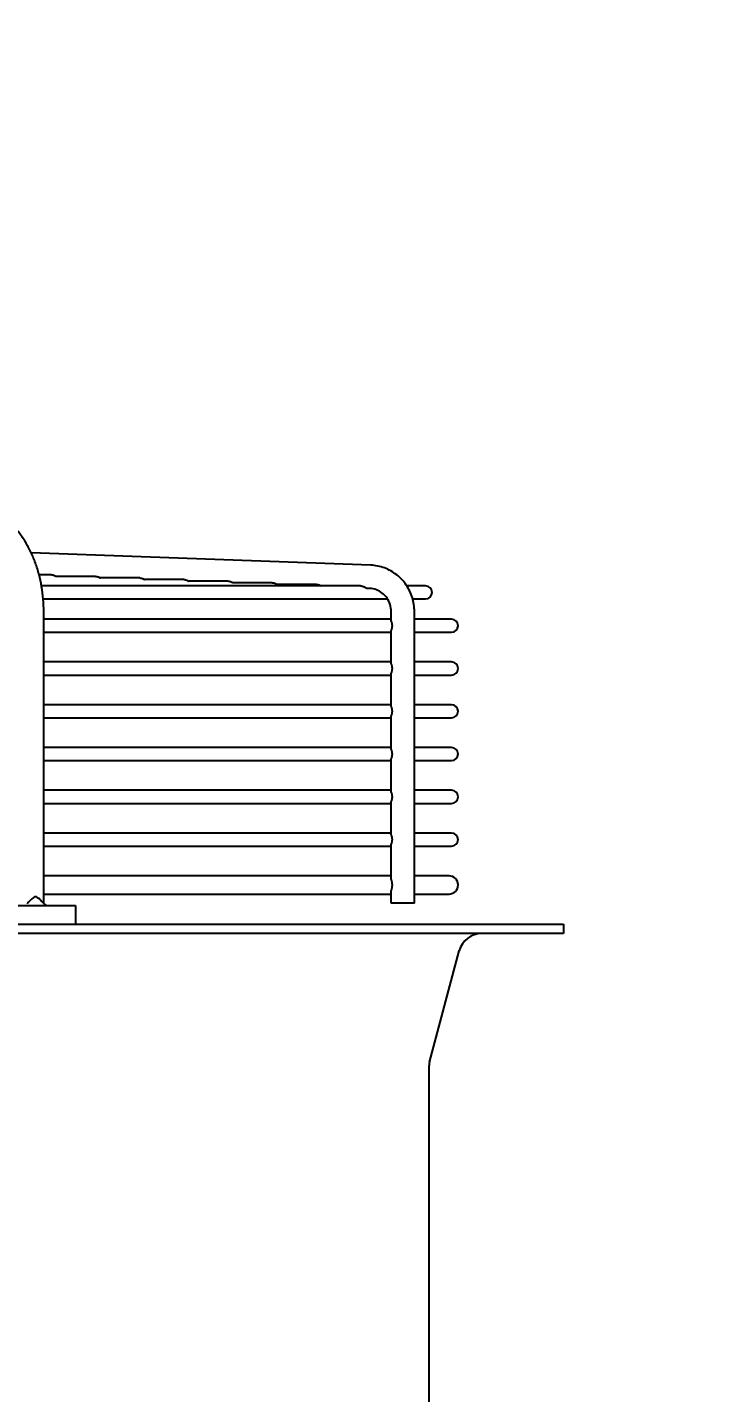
# Model space of a CAD drawing. Header units: millimetres. Extents: x 16950 to 32328, y 19251 to 29476.
# Drawn here: x 17039.46 to 17045.33, y 19600.06 to 19611.62 of the extents above; entities that cross this region are included whole.
import ezdxf

# ---------------------------------------------------------------- set-up
doc = ezdxf.new("R2010")
doc.units = ezdxf.units.MM
doc.header["$LTSCALE"] = 5
doc.layers.add('UNIT', color=6, linetype='Continuous')
doc.layers.add('WS-NO-CONTROL', color=3, linetype='Continuous')
doc.styles.add('SUBMITTAL', font='romans.shx', dxfattribs={"width": 0.75})
doc.dimstyles.new('SUBMITTAL', dxfattribs={"dimtxt": 0.09375, "dimasz": 0.09375, "dimexe": 0.03125, "dimexo": 0.0625, "dimgap": 0.0625, "dimtad": 0, "dimdec": 4, "dimzin": 4, "dimdsep": 46, "dimlunit": 4, "dimtxsty": 'SUBMITTAL', "dimcen": 0.09375, "dimclre": 6, "dimadec": 0, "dimazin": 0, "dimtfac": 1, "dimtdec": 0, "dimtofl": 0, "dimtmove": 0, "dimatfit": 3, "dimfxl": 0, "dimfrac": 2, "dimtolj": 1, "dimtzin": 4, "dimarcsym": 0})

# ---------------------------------------------------------------- blocks, each defined once
blk = doc.blocks.new('*D54')
at = {"layer": 'WS-NO-CONTROL', "color": 6, "lineweight": -2}
for p, q in [((16999.536, 19595.795), (16999.536, 19636.925)), ((17057.686, 19595.527), (17057.686, 19636.925))]:
    blk.add_line(p, q, dxfattribs=at)
at = {"layer": 'WS-NO-CONTROL', "color": 3, "lineweight": -2}
for p, q in [((16999.536, 19634.325), (16994.986, 19634.325)), ((17053.136, 19634.325), (17004.086, 19634.325))]:
    blk.add_line(p, q, dxfattribs=at)
at = {"layer": 'WS-NO-CONTROL', "color": 3}
for points in [[(17004.086, 19635.083), (17004.086, 19633.567), (16999.536, 19634.325)], [(17053.136, 19635.083), (17053.136, 19633.567), (17057.686, 19634.325)]]:
    blk.add_solid(points, dxfattribs=at)
at = {"layer": 'WS-NO-CONTROL', "color": 3, "insert": (16977.679, 19634.325), "char_height": 4.55, "attachment_point": 5, "style": 'SUBMITTAL'}
blk.add_mtext('\\A1;4\'-10 1/8"', dxfattribs=at)

msp = doc.modelspace()

# ---------------------------------------------------------------- linework, layer by layer
at = {"layer": 'UNIT'}
for p, q in [((17042.3741, 19607.0623), (17039.4989, 19607.1663)), ((17039.669, 19606.9814), (17039.5648, 19606.9814)), ((17040.0432, 19606.9679), (17039.7098, 19606.9679)), ((17042.2884, 19606.8869), (17039.5853, 19606.8869)), ((17040.4174, 19606.9544), (17040.084, 19606.9544)), ((17040.7916, 19606.9409), (17040.4582, 19606.9409)), ((17041.1658, 19606.9274), (17040.8324, 19606.9274)), ((17041.54, 19606.9139), (17041.2066, 19606.9139)), ((17041.9142, 19606.9004), (17041.5807, 19606.9004)), ((17042.367, 19606.8656), (17042.3448, 19606.8664)), ((17042.8385, 19606.8869), (17042.68, 19606.8869)), ((17039.5996, 19606.7767), (17042.5168, 19606.7767)), ((17042.7296, 19606.7767), (17042.8385, 19606.7767)), ((17039.6042, 19604.1995), (17039.6042, 19606.6689)), ((17042.5474, 19606.589), (17042.5474, 19606.6689)), ((17042.7442, 19604.1995), (17042.7442, 19606.6689)), ((17042.5474, 19606.605), (17039.6042, 19606.605)), ((17042.5474, 19606.2268), (17042.5474, 19606.5107)), ((17043.059, 19606.605), (17042.7442, 19606.605)), ((17039.6042, 19606.4948), (17042.5474, 19606.4948)), ((17042.7442, 19606.4948), (17043.059, 19606.4948)), ((17042.5474, 19606.2428), (17039.6042, 19606.2428)), ((17043.059, 19606.2428), (17042.7442, 19606.2428)), ((17039.6042, 19606.1326), (17042.5474, 19606.1326)), ((17042.5474, 19605.8646), (17042.5474, 19606.1485)), ((17042.7442, 19606.1326), (17043.059, 19606.1326)), ((17042.5474, 19605.8806), (17039.6042, 19605.8806)), ((17043.059, 19605.8806), (17042.7442, 19605.8806)), ((17039.6042, 19605.7704), (17042.5474, 19605.7704)), ((17042.5474, 19605.5024), (17042.5474, 19605.7863)), ((17042.7442, 19605.7704), (17043.059, 19605.7704)), ((17042.5474, 19605.5184), (17039.6042, 19605.5184)), ((17043.059, 19605.5184), (17042.7442, 19605.5184)), ((17039.6042, 19605.4081), (17042.5474, 19605.4081)), ((17042.5474, 19605.1402), (17042.5474, 19605.4241)), ((17042.7442, 19605.4081), (17043.059, 19605.4081)), ((17042.5474, 19605.1562), (17039.6042, 19605.1562)), ((17043.059, 19605.1562), (17042.7442, 19605.1562)), ((17039.6042, 19605.0459), (17042.5474, 19605.0459)), ((17042.5474, 19604.778), (17042.5474, 19605.0619)), ((17042.7442, 19605.0459), (17043.059, 19605.0459)), ((17042.5474, 19604.794), (17039.6042, 19604.794)), ((17043.059, 19604.794), (17042.7442, 19604.794)), ((17039.6042, 19604.6837), (17042.5474, 19604.6837)), ((17042.5474, 19604.4023), (17042.5474, 19604.6997)), ((17042.7442, 19604.6837), (17043.059, 19604.6837)), ((17042.5474, 19604.4318), (17039.6042, 19604.4318)), ((17043.0374, 19604.4318), (17042.7442, 19604.4318)), ((17042.5474, 19604.1995), (17042.5474, 19604.3077)), ((17039.6042, 19604.2782), (17042.5474, 19604.2782)), ((17042.7442, 19604.1995), (17042.5474, 19604.1995)), ((17042.7442, 19604.2782), (17043.0374, 19604.2782)), ((17037.6469, 19604.1798), (17039.874, 19604.1798)), ((17039.874, 19604.1798), (17039.874, 19604.0223)), ((17010.2677, 19604.0223), (17044.0078, 19604.0223)), ((17044.0078, 19604.0223), (17044.0078, 19603.9436)), ((17044.0078, 19603.9436), (17010.2677, 19603.9436)), ((17042.8727, 19602.8558), (17043.1238, 19603.7974)), ((17042.8661, 19602.8051), (17042.8661, 19600.0641))]:
    msp.add_line(p, q, dxfattribs=at)
for centre, radius, start, end in [((17042.8385, 19606.8318), 0.0551, 270, 90), ((17043.059, 19606.5499), 0.0551, 270, 90), ((17043.059, 19606.1877), 0.0551, 270, 90), ((17043.059, 19605.8255), 0.0551, 270, 90), ((17043.059, 19605.4633), 0.0551, 270, 90), ((17043.059, 19605.1011), 0.0551, 270, 90), ((17043.059, 19604.7389), 0.0551, 270, 90), ((17043.0374, 19604.355), 0.0768, 270, 90), ((17043.3141, 19603.7467), 0.1969, 90, 165.06858), ((17043.063, 19602.8051), 0.1969, 165.06858, 180), ((17046.8031, 19600.0641), 3.937, 180, 207.50184)]:
    msp.add_arc(centre, radius, start, end, dxfattribs=at)
for points, knots in [([(17039.6042, 19606.6689), (17039.6042, 19606.7044), (17039.6027, 19606.7403), (17039.5997, 19606.7757), (17039.5967, 19606.8112), (17039.5923, 19606.8461), (17039.5864, 19606.8808), (17039.5805, 19606.9154), (17039.5731, 19606.9498), (17039.5643, 19606.9833), (17039.5556, 19607.0167), (17039.5455, 19607.0493), (17039.534, 19607.081), (17039.5225, 19607.1128), (17039.5096, 19607.1438), (17039.4955, 19607.1734), (17039.4815, 19607.203), (17039.4663, 19607.2313), (17039.4499, 19607.2583), (17039.4334, 19607.2854), (17039.4158, 19607.3112), (17039.3972, 19607.3354), (17039.3787, 19607.3595), (17039.3592, 19607.382), (17039.3388, 19607.4029), (17039.3183, 19607.4237), (17039.2969, 19607.443), (17039.2748, 19607.4603), (17039.2528, 19607.4777), (17039.2302, 19607.4931), (17039.2068, 19607.5066), (17039.1835, 19607.5201), (17039.1594, 19607.5318), (17039.1352, 19607.5413), (17039.1109, 19607.5509), (17039.0863, 19607.5583), (17039.0614, 19607.5638), (17039.0365, 19607.5692), (17039.0111, 19607.5726), (17038.986, 19607.5738)], [0, 0, 0, 0, 0.076921, 0.076921, 0.076921, 0.1538421, 0.1538421, 0.1538421, 0.2307631, 0.2307631, 0.2307631, 0.3076842, 0.3076842, 0.3076842, 0.3846052, 0.3846052, 0.3846052, 0.4615263, 0.4615263, 0.4615263, 0.5384473, 0.5384473, 0.5384473, 0.6153684, 0.6153684, 0.6153684, 0.6922894, 0.6922894, 0.6922894, 0.7692105, 0.7692105, 0.7692105, 0.8461315, 0.8461315, 0.8461315, 0.9230526, 0.9230526, 0.9230526, 1, 1, 1, 1]), ([(17039.669, 19606.9814), (17039.6692, 19606.9814), (17039.6693, 19606.9814), (17039.6694, 19606.9814), (17039.6704, 19606.9814), (17039.6714, 19606.9814), (17039.6723, 19606.9813), (17039.6733, 19606.9812), (17039.6743, 19606.9811), (17039.6753, 19606.981), (17039.6763, 19606.9809), (17039.6773, 19606.9808), (17039.6783, 19606.9806), (17039.6793, 19606.9804), (17039.6803, 19606.9802), (17039.6813, 19606.98), (17039.6823, 19606.9798), (17039.6833, 19606.9795), (17039.6843, 19606.9793), (17039.6853, 19606.979), (17039.6863, 19606.9787), (17039.6873, 19606.9784), (17039.6883, 19606.9781), (17039.6893, 19606.9777), (17039.6903, 19606.9774), (17039.6913, 19606.977), (17039.6923, 19606.9766), (17039.6933, 19606.9762), (17039.6943, 19606.9758), (17039.6953, 19606.9754), (17039.6963, 19606.975), (17039.6973, 19606.9745), (17039.6982, 19606.9741), (17039.6992, 19606.9736), (17039.7002, 19606.9731), (17039.7012, 19606.9726), (17039.7021, 19606.9721), (17039.7031, 19606.9716), (17039.704, 19606.9711), (17039.705, 19606.9706), (17039.7059, 19606.9701), (17039.7068, 19606.9696), (17039.7077, 19606.9691), (17039.7084, 19606.9687), (17039.7091, 19606.9683), (17039.7098, 19606.9679)], [0.48439597, 0.48439597, 0.48439597, 0.48439597, 0.48780488, 0.48780488, 0.48780488, 0.51219512, 0.51219512, 0.51219512, 0.53658537, 0.53658537, 0.53658537, 0.56097561, 0.56097561, 0.56097561, 0.58536585, 0.58536585, 0.58536585, 0.6097561, 0.6097561, 0.6097561, 0.63414634, 0.63414634, 0.63414634, 0.65853659, 0.65853659, 0.65853659, 0.68292683, 0.68292683, 0.68292683, 0.70731707, 0.70731707, 0.70731707, 0.73170732, 0.73170732, 0.73170732, 0.75609756, 0.75609756, 0.75609756, 0.7804878, 0.7804878, 0.7804878, 0.80487805, 0.80487805, 0.80487805, 0.82380204, 0.82380204, 0.82380204, 0.82380204]), ([(17040.0432, 19606.9679), (17040.0434, 19606.9679), (17040.0435, 19606.9679), (17040.0436, 19606.9679), (17040.0446, 19606.9679), (17040.0456, 19606.9679), (17040.0465, 19606.9678), (17040.0475, 19606.9677), (17040.0485, 19606.9677), (17040.0495, 19606.9675), (17040.0505, 19606.9674), (17040.0515, 19606.9673), (17040.0525, 19606.9671), (17040.0535, 19606.9669), (17040.0545, 19606.9667), (17040.0555, 19606.9665), (17040.0565, 19606.9663), (17040.0575, 19606.966), (17040.0585, 19606.9658), (17040.0595, 19606.9655), (17040.0605, 19606.9652), (17040.0615, 19606.9649), (17040.0625, 19606.9646), (17040.0635, 19606.9642), (17040.0645, 19606.9639), (17040.0655, 19606.9635), (17040.0665, 19606.9631), (17040.0675, 19606.9627), (17040.0685, 19606.9623), (17040.0695, 19606.9619), (17040.0705, 19606.9614), (17040.0715, 19606.961), (17040.0725, 19606.9605), (17040.0734, 19606.9601), (17040.0744, 19606.9596), (17040.0754, 19606.9591), (17040.0763, 19606.9586), (17040.0773, 19606.9581), (17040.0782, 19606.9576), (17040.0792, 19606.9571), (17040.0801, 19606.9566), (17040.081, 19606.9561), (17040.082, 19606.9556), (17040.0827, 19606.9552), (17040.0833, 19606.9548), (17040.084, 19606.9544)], [0.48440995, 0.48440995, 0.48440995, 0.48440995, 0.48780488, 0.48780488, 0.48780488, 0.51219512, 0.51219512, 0.51219512, 0.53658537, 0.53658537, 0.53658537, 0.56097561, 0.56097561, 0.56097561, 0.58536585, 0.58536585, 0.58536585, 0.6097561, 0.6097561, 0.6097561, 0.63414634, 0.63414634, 0.63414634, 0.65853659, 0.65853659, 0.65853659, 0.68292683, 0.68292683, 0.68292683, 0.70731707, 0.70731707, 0.70731707, 0.73170732, 0.73170732, 0.73170732, 0.75609756, 0.75609756, 0.75609756, 0.7804878, 0.7804878, 0.7804878, 0.80487805, 0.80487805, 0.80487805, 0.82345363, 0.82345363, 0.82345363, 0.82345363]), ([(17042.7442, 19606.6689), (17042.7442, 19606.7088), (17042.7383, 19606.7488), (17042.7149, 19606.8252), (17042.6974, 19606.8616), (17042.6526, 19606.9274), (17042.6251, 19606.9569), (17042.5626, 19607.006), (17042.5275, 19607.0256), (17042.4531, 19607.0531), (17042.4137, 19607.0609), (17042.3741, 19607.0623)], [1.5707963, 1.5707963, 1.5707963, 1.5707963, 1.8779743, 1.8779743, 2.1851522, 2.1851522, 2.4923302, 2.4923302, 2.7995081, 2.7995081, 3.1066861, 3.1066861, 3.1066861, 3.1066861]), ([(17040.4174, 19606.9544), (17040.4176, 19606.9544), (17040.4177, 19606.9544), (17040.4178, 19606.9544), (17040.4188, 19606.9544), (17040.4198, 19606.9544), (17040.4207, 19606.9543), (17040.4217, 19606.9542), (17040.4227, 19606.9542), (17040.4237, 19606.954), (17040.4247, 19606.9539), (17040.4257, 19606.9538), (17040.4267, 19606.9536), (17040.4277, 19606.9534), (17040.4287, 19606.9532), (17040.4297, 19606.953), (17040.4307, 19606.9528), (17040.4317, 19606.9526), (17040.4327, 19606.9523), (17040.4337, 19606.952), (17040.4347, 19606.9517), (17040.4357, 19606.9514), (17040.4367, 19606.9511), (17040.4377, 19606.9507), (17040.4387, 19606.9504), (17040.4397, 19606.95), (17040.4407, 19606.9496), (17040.4417, 19606.9492), (17040.4427, 19606.9488), (17040.4437, 19606.9484), (17040.4447, 19606.9479), (17040.4457, 19606.9475), (17040.4467, 19606.947), (17040.4476, 19606.9466), (17040.4486, 19606.9461), (17040.4496, 19606.9456), (17040.4505, 19606.9451), (17040.4515, 19606.9446), (17040.4524, 19606.9441), (17040.4534, 19606.9436), (17040.4543, 19606.9431), (17040.4553, 19606.9426), (17040.4562, 19606.9421), (17040.4569, 19606.9417), (17040.4575, 19606.9413), (17040.4582, 19606.9409)], [0.48442393, 0.48442393, 0.48442393, 0.48442393, 0.48780488, 0.48780488, 0.48780488, 0.51219512, 0.51219512, 0.51219512, 0.53658537, 0.53658537, 0.53658537, 0.56097561, 0.56097561, 0.56097561, 0.58536585, 0.58536585, 0.58536585, 0.6097561, 0.6097561, 0.6097561, 0.63414634, 0.63414634, 0.63414634, 0.65853659, 0.65853659, 0.65853659, 0.68292683, 0.68292683, 0.68292683, 0.70731707, 0.70731707, 0.70731707, 0.73170732, 0.73170732, 0.73170732, 0.75609756, 0.75609756, 0.75609756, 0.7804878, 0.7804878, 0.7804878, 0.80487805, 0.80487805, 0.80487805, 0.82310602, 0.82310602, 0.82310602, 0.82310602]), ([(17040.7916, 19606.9409), (17040.7918, 19606.9409), (17040.7919, 19606.9409), (17040.792, 19606.9409), (17040.793, 19606.9409), (17040.7939, 19606.9409), (17040.7949, 19606.9408), (17040.7959, 19606.9407), (17040.7969, 19606.9407), (17040.7979, 19606.9405), (17040.7989, 19606.9404), (17040.7999, 19606.9403), (17040.8009, 19606.9401), (17040.8019, 19606.9399), (17040.8029, 19606.9397), (17040.8039, 19606.9395), (17040.8049, 19606.9393), (17040.8059, 19606.9391), (17040.8069, 19606.9388), (17040.8079, 19606.9385), (17040.8089, 19606.9382), (17040.8099, 19606.9379), (17040.8109, 19606.9376), (17040.8119, 19606.9372), (17040.8129, 19606.9369), (17040.814, 19606.9365), (17040.8149, 19606.9361), (17040.8159, 19606.9357), (17040.8169, 19606.9353), (17040.8179, 19606.9349), (17040.8189, 19606.9344), (17040.8199, 19606.934), (17040.8209, 19606.9335), (17040.8219, 19606.9331), (17040.8228, 19606.9326), (17040.8238, 19606.9321), (17040.8248, 19606.9316), (17040.8257, 19606.9311), (17040.8267, 19606.9306), (17040.8276, 19606.9301), (17040.8285, 19606.9296), (17040.8295, 19606.9291), (17040.8304, 19606.9286), (17040.8311, 19606.9282), (17040.8317, 19606.9278), (17040.8324, 19606.9274)], [0.48443789, 0.48443789, 0.48443789, 0.48443789, 0.48780488, 0.48780488, 0.48780488, 0.51219512, 0.51219512, 0.51219512, 0.53658537, 0.53658537, 0.53658537, 0.56097561, 0.56097561, 0.56097561, 0.58536585, 0.58536585, 0.58536585, 0.6097561, 0.6097561, 0.6097561, 0.63414634, 0.63414634, 0.63414634, 0.65853659, 0.65853659, 0.65853659, 0.68292683, 0.68292683, 0.68292683, 0.70731707, 0.70731707, 0.70731707, 0.73170732, 0.73170732, 0.73170732, 0.75609756, 0.75609756, 0.75609756, 0.7804878, 0.7804878, 0.7804878, 0.80487805, 0.80487805, 0.80487805, 0.82275922, 0.82275922, 0.82275922, 0.82275922]), ([(17041.1658, 19606.9274), (17041.1659, 19606.9274), (17041.1661, 19606.9274), (17041.1662, 19606.9274), (17041.1672, 19606.9274), (17041.1681, 19606.9274), (17041.1691, 19606.9273), (17041.1701, 19606.9273), (17041.1711, 19606.9272), (17041.1721, 19606.927), (17041.1731, 19606.9269), (17041.1741, 19606.9268), (17041.1751, 19606.9266), (17041.1761, 19606.9264), (17041.1771, 19606.9262), (17041.1781, 19606.926), (17041.1791, 19606.9258), (17041.1801, 19606.9256), (17041.1811, 19606.9253), (17041.1821, 19606.925), (17041.1831, 19606.9247), (17041.1841, 19606.9244), (17041.1851, 19606.9241), (17041.1862, 19606.9237), (17041.1872, 19606.9234), (17041.1882, 19606.923), (17041.1892, 19606.9226), (17041.1902, 19606.9222), (17041.1912, 19606.9218), (17041.1921, 19606.9214), (17041.1931, 19606.9209), (17041.1941, 19606.9205), (17041.1951, 19606.92), (17041.1961, 19606.9196), (17041.197, 19606.9191), (17041.198, 19606.9186), (17041.199, 19606.9181), (17041.1999, 19606.9176), (17041.2009, 19606.9171), (17041.2018, 19606.9166), (17041.2028, 19606.9161), (17041.2037, 19606.9156), (17041.2046, 19606.915), (17041.2053, 19606.9147), (17041.2059, 19606.9143), (17041.2066, 19606.9139)], [0.48445184, 0.48445184, 0.48445184, 0.48445184, 0.48780488, 0.48780488, 0.48780488, 0.51219512, 0.51219512, 0.51219512, 0.53658537, 0.53658537, 0.53658537, 0.56097561, 0.56097561, 0.56097561, 0.58536585, 0.58536585, 0.58536585, 0.6097561, 0.6097561, 0.6097561, 0.63414634, 0.63414634, 0.63414634, 0.65853659, 0.65853659, 0.65853659, 0.68292683, 0.68292683, 0.68292683, 0.70731707, 0.70731707, 0.70731707, 0.73170732, 0.73170732, 0.73170732, 0.75609756, 0.75609756, 0.75609756, 0.7804878, 0.7804878, 0.7804878, 0.80487805, 0.80487805, 0.80487805, 0.82241329, 0.82241329, 0.82241329, 0.82241329]), ([(17041.54, 19606.9139), (17041.5401, 19606.9139), (17041.5403, 19606.9139), (17041.5404, 19606.9139), (17041.5414, 19606.9139), (17041.5423, 19606.9139), (17041.5433, 19606.9138), (17041.5443, 19606.9138), (17041.5453, 19606.9137), (17041.5463, 19606.9136), (17041.5473, 19606.9134), (17041.5483, 19606.9133), (17041.5493, 19606.9131), (17041.5503, 19606.9129), (17041.5513, 19606.9128), (17041.5523, 19606.9125), (17041.5533, 19606.9123), (17041.5543, 19606.9121), (17041.5553, 19606.9118), (17041.5563, 19606.9115), (17041.5573, 19606.9112), (17041.5583, 19606.9109), (17041.5594, 19606.9106), (17041.5604, 19606.9102), (17041.5614, 19606.9099), (17041.5624, 19606.9095), (17041.5634, 19606.9091), (17041.5644, 19606.9087), (17041.5654, 19606.9083), (17041.5664, 19606.9079), (17041.5673, 19606.9074), (17041.5683, 19606.907), (17041.5693, 19606.9065), (17041.5703, 19606.906), (17041.5713, 19606.9056), (17041.5722, 19606.9051), (17041.5732, 19606.9046), (17041.5741, 19606.9041), (17041.5751, 19606.9036), (17041.576, 19606.9031), (17041.577, 19606.9026), (17041.5779, 19606.902), (17041.5788, 19606.9015), (17041.5795, 19606.9012), (17041.5801, 19606.9008), (17041.5807, 19606.9004)], [0.48446578, 0.48446578, 0.48446578, 0.48446578, 0.48780488, 0.48780488, 0.48780488, 0.51219512, 0.51219512, 0.51219512, 0.53658537, 0.53658537, 0.53658537, 0.56097561, 0.56097561, 0.56097561, 0.58536585, 0.58536585, 0.58536585, 0.6097561, 0.6097561, 0.6097561, 0.63414634, 0.63414634, 0.63414634, 0.65853659, 0.65853659, 0.65853659, 0.68292683, 0.68292683, 0.68292683, 0.70731707, 0.70731707, 0.70731707, 0.73170732, 0.73170732, 0.73170732, 0.75609756, 0.75609756, 0.75609756, 0.7804878, 0.7804878, 0.7804878, 0.80487805, 0.80487805, 0.80487805, 0.82206823, 0.82206823, 0.82206823, 0.82206823]), ([(17041.9142, 19606.9004), (17041.9143, 19606.9004), (17041.9145, 19606.9004), (17041.9146, 19606.9004), (17041.9156, 19606.9004), (17041.9165, 19606.9004), (17041.9175, 19606.9003), (17041.9185, 19606.9003), (17041.9195, 19606.9002), (17041.9205, 19606.9001), (17041.9215, 19606.8999), (17041.9225, 19606.8998), (17041.9235, 19606.8996), (17041.9245, 19606.8995), (17041.9255, 19606.8993), (17041.9265, 19606.899), (17041.9275, 19606.8988), (17041.9285, 19606.8986), (17041.9295, 19606.8983), (17041.9305, 19606.898), (17041.9315, 19606.8977), (17041.9325, 19606.8974), (17041.9336, 19606.8971), (17041.9346, 19606.8967), (17041.9356, 19606.8964), (17041.9366, 19606.896), (17041.9376, 19606.8956), (17041.9386, 19606.8952), (17041.9396, 19606.8948), (17041.9406, 19606.8944), (17041.9416, 19606.8939), (17041.9425, 19606.8935), (17041.9435, 19606.893), (17041.9445, 19606.8925), (17041.9455, 19606.8921), (17041.9464, 19606.8916), (17041.9474, 19606.8911), (17041.9484, 19606.8906), (17041.9493, 19606.8901), (17041.9503, 19606.8896), (17041.9512, 19606.889), (17041.9521, 19606.8885), (17041.953, 19606.888), (17041.9537, 19606.8876), (17041.9543, 19606.8873), (17041.9549, 19606.8869)], [0.48447969, 0.48447969, 0.48447969, 0.48447969, 0.48780488, 0.48780488, 0.48780488, 0.51219512, 0.51219512, 0.51219512, 0.53658537, 0.53658537, 0.53658537, 0.56097561, 0.56097561, 0.56097561, 0.58536585, 0.58536585, 0.58536585, 0.6097561, 0.6097561, 0.6097561, 0.63414634, 0.63414634, 0.63414634, 0.65853659, 0.65853659, 0.65853659, 0.68292683, 0.68292683, 0.68292683, 0.70731707, 0.70731707, 0.70731707, 0.73170732, 0.73170732, 0.73170732, 0.75609756, 0.75609756, 0.75609756, 0.7804878, 0.7804878, 0.7804878, 0.80487805, 0.80487805, 0.80487805, 0.82172407, 0.82172407, 0.82172407, 0.82172407]), ([(17042.2884, 19606.8869), (17042.2885, 19606.8869), (17042.2886, 19606.8869), (17042.2888, 19606.8869), (17042.2897, 19606.8869), (17042.2907, 19606.8869), (17042.2917, 19606.8868), (17042.2927, 19606.8868), (17042.2937, 19606.8867), (17042.2947, 19606.8866), (17042.2957, 19606.8864), (17042.2967, 19606.8863), (17042.2977, 19606.8861), (17042.2987, 19606.886), (17042.2997, 19606.8858), (17042.3007, 19606.8855), (17042.3017, 19606.8853), (17042.3027, 19606.8851), (17042.3037, 19606.8848), (17042.3047, 19606.8845), (17042.3057, 19606.8842), (17042.3068, 19606.8839), (17042.3078, 19606.8836), (17042.3088, 19606.8832), (17042.3098, 19606.8829), (17042.3108, 19606.8825), (17042.3118, 19606.8821), (17042.3128, 19606.8817), (17042.3138, 19606.8813), (17042.3148, 19606.8809), (17042.3158, 19606.8804), (17042.3168, 19606.88), (17042.3177, 19606.8795), (17042.3187, 19606.879), (17042.3197, 19606.8786), (17042.3207, 19606.8781), (17042.3216, 19606.8776), (17042.3226, 19606.8771), (17042.3235, 19606.8766), (17042.3245, 19606.876), (17042.3254, 19606.8755), (17042.3263, 19606.875), (17042.3273, 19606.8745), (17042.3282, 19606.874), (17042.3291, 19606.8735), (17042.33, 19606.8729), (17042.3309, 19606.8724), (17042.3317, 19606.8719), (17042.3326, 19606.8715), (17042.3334, 19606.871), (17042.3343, 19606.8705), (17042.3351, 19606.8701), (17042.3359, 19606.8696), (17042.3367, 19606.8692), (17042.3374, 19606.8688), (17042.3382, 19606.8684), (17042.3389, 19606.8681), (17042.3396, 19606.8678), (17042.3403, 19606.8675), (17042.341, 19606.8672), (17042.3417, 19606.867), (17042.3423, 19606.8668), (17042.3429, 19606.8667), (17042.3434, 19606.8666), (17042.3437, 19606.8665), (17042.344, 19606.8665), (17042.3443, 19606.8664), (17042.3444, 19606.8664), (17042.3446, 19606.8664), (17042.3448, 19606.8664)], [0.48449418, 0.48449418, 0.48449418, 0.48449418, 0.48780488, 0.48780488, 0.48780488, 0.51219512, 0.51219512, 0.51219512, 0.53658537, 0.53658537, 0.53658537, 0.56097561, 0.56097561, 0.56097561, 0.58536585, 0.58536585, 0.58536585, 0.6097561, 0.6097561, 0.6097561, 0.63414634, 0.63414634, 0.63414634, 0.65853659, 0.65853659, 0.65853659, 0.68292683, 0.68292683, 0.68292683, 0.70731707, 0.70731707, 0.70731707, 0.73170732, 0.73170732, 0.73170732, 0.75609756, 0.75609756, 0.75609756, 0.7804878, 0.7804878, 0.7804878, 0.80487805, 0.80487805, 0.80487805, 0.82926829, 0.82926829, 0.82926829, 0.85365854, 0.85365854, 0.85365854, 0.87804878, 0.87804878, 0.87804878, 0.90243902, 0.90243902, 0.90243902, 0.92682927, 0.92682927, 0.92682927, 0.95121951, 0.95121951, 0.95121951, 0.97560976, 0.97560976, 0.97560976, 0.98780488, 0.98780488, 0.98780488, 0.99598671, 0.99598671, 0.99598671, 0.99598671]), ([(17042.5474, 19606.6689), (17042.5474, 19606.6894), (17042.5443, 19606.7098), (17042.5324, 19606.7488), (17042.5235, 19606.7672), (17042.5011, 19606.8001), (17042.4875, 19606.8147), (17042.457, 19606.8387), (17042.44, 19606.8481), (17042.4044, 19606.8612), (17042.3858, 19606.8649), (17042.367, 19606.8656)], [1.5707963, 1.5707963, 1.5707963, 1.5707963, 1.8779743, 1.8779743, 2.1851522, 2.1851522, 2.4923302, 2.4923302, 2.7995081, 2.7995081, 3.1066861, 3.1066861, 3.1066861, 3.1066861]), ([(17042.5474, 19606.589), (17042.5474, 19606.589), (17042.5474, 19606.5885), (17042.5475, 19606.5875), (17042.5478, 19606.5859), (17042.5483, 19606.5841), (17042.5489, 19606.5821), (17042.5495, 19606.58), (17042.5502, 19606.5777), (17042.5509, 19606.5753), (17042.5515, 19606.5728), (17042.5521, 19606.5701), (17042.5527, 19606.5674), (17042.5532, 19606.5646), (17042.5536, 19606.5618), (17042.554, 19606.5588), (17042.5542, 19606.5559), (17042.5544, 19606.5529), (17042.5544, 19606.5509), (17042.5544, 19606.5499)], [0.23243635, 0.23243635, 0.23243635, 0.23243635, 0.23809524, 0.28571429, 0.33333333, 0.38095238, 0.42857143, 0.47619048, 0.52380952, 0.57142857, 0.61904762, 0.66666667, 0.71428571, 0.76190476, 0.80952381, 0.85714286, 0.9047619, 0.95238095, 1, 1, 1, 1]), ([(17042.5544, 19606.5499), (17042.5544, 19606.5489), (17042.5544, 19606.5469), (17042.5542, 19606.5439), (17042.554, 19606.5409), (17042.5536, 19606.538), (17042.5532, 19606.5351), (17042.5527, 19606.5323), (17042.5521, 19606.5296), (17042.5515, 19606.527), (17042.5509, 19606.5245), (17042.5502, 19606.522), (17042.5495, 19606.5198), (17042.5489, 19606.5176), (17042.5483, 19606.5156), (17042.5478, 19606.5138), (17042.5475, 19606.5122), (17042.5474, 19606.5113), (17042.5474, 19606.5108), (17042.5474, 19606.5107)], [0, 0, 0, 0, 0.04761905, 0.0952381, 0.14285714, 0.19047619, 0.23809524, 0.28571429, 0.33333333, 0.38095238, 0.42857143, 0.47619048, 0.52380952, 0.57142857, 0.61904762, 0.66666667, 0.71428571, 0.76190476, 0.76755485, 0.76755485, 0.76755485, 0.76755485]), ([(17042.5474, 19606.2268), (17042.5474, 19606.2268), (17042.5474, 19606.2263), (17042.5475, 19606.2253), (17042.5478, 19606.2237), (17042.5483, 19606.2219), (17042.5489, 19606.2199), (17042.5495, 19606.2178), (17042.5502, 19606.2155), (17042.5509, 19606.2131), (17042.5515, 19606.2106), (17042.5521, 19606.2079), (17042.5527, 19606.2052), (17042.5532, 19606.2024), (17042.5536, 19606.1995), (17042.554, 19606.1966), (17042.5542, 19606.1937), (17042.5544, 19606.1907), (17042.5544, 19606.1887), (17042.5544, 19606.1877)], [0.23243635, 0.23243635, 0.23243635, 0.23243635, 0.23809524, 0.28571429, 0.33333333, 0.38095238, 0.42857143, 0.47619048, 0.52380952, 0.57142857, 0.61904762, 0.66666667, 0.71428571, 0.76190476, 0.80952381, 0.85714286, 0.9047619, 0.95238095, 1, 1, 1, 1]), ([(17042.5544, 19606.1877), (17042.5544, 19606.1867), (17042.5544, 19606.1847), (17042.5542, 19606.1817), (17042.554, 19606.1787), (17042.5536, 19606.1758), (17042.5532, 19606.1729), (17042.5527, 19606.1701), (17042.5521, 19606.1674), (17042.5515, 19606.1648), (17042.5509, 19606.1623), (17042.5502, 19606.1598), (17042.5495, 19606.1576), (17042.5489, 19606.1554), (17042.5483, 19606.1534), (17042.5478, 19606.1516), (17042.5475, 19606.15), (17042.5474, 19606.1491), (17042.5474, 19606.1486), (17042.5474, 19606.1485)], [0, 0, 0, 0, 0.04761905, 0.0952381, 0.14285714, 0.19047619, 0.23809524, 0.28571429, 0.33333333, 0.38095238, 0.42857143, 0.47619048, 0.52380952, 0.57142857, 0.61904762, 0.66666667, 0.71428571, 0.76190476, 0.76755485, 0.76755485, 0.76755485, 0.76755485]), ([(17042.5474, 19605.8646), (17042.5474, 19605.8646), (17042.5474, 19605.8641), (17042.5475, 19605.8631), (17042.5478, 19605.8615), (17042.5483, 19605.8597), (17042.5489, 19605.8577), (17042.5495, 19605.8556), (17042.5502, 19605.8533), (17042.5509, 19605.8509), (17042.5515, 19605.8484), (17042.5521, 19605.8457), (17042.5527, 19605.843), (17042.5532, 19605.8402), (17042.5536, 19605.8373), (17042.554, 19605.8344), (17042.5542, 19605.8315), (17042.5544, 19605.8285), (17042.5544, 19605.8265), (17042.5544, 19605.8255)], [0.23243635, 0.23243635, 0.23243635, 0.23243635, 0.23809524, 0.28571429, 0.33333333, 0.38095238, 0.42857143, 0.47619048, 0.52380952, 0.57142857, 0.61904762, 0.66666667, 0.71428571, 0.76190476, 0.80952381, 0.85714286, 0.9047619, 0.95238095, 1, 1, 1, 1]), ([(17042.5544, 19605.8255), (17042.5544, 19605.8245), (17042.5544, 19605.8225), (17042.5542, 19605.8195), (17042.554, 19605.8165), (17042.5536, 19605.8136), (17042.5532, 19605.8107), (17042.5527, 19605.8079), (17042.5521, 19605.8052), (17042.5515, 19605.8026), (17042.5509, 19605.8), (17042.5502, 19605.7976), (17042.5495, 19605.7954), (17042.5489, 19605.7932), (17042.5483, 19605.7912), (17042.5478, 19605.7894), (17042.5475, 19605.7878), (17042.5474, 19605.7868), (17042.5474, 19605.7864), (17042.5474, 19605.7863)], [0, 0, 0, 0, 0.04761905, 0.0952381, 0.14285714, 0.19047619, 0.23809524, 0.28571429, 0.33333333, 0.38095238, 0.42857143, 0.47619048, 0.52380952, 0.57142857, 0.61904762, 0.66666667, 0.71428571, 0.76190476, 0.76755485, 0.76755485, 0.76755485, 0.76755485]), ([(17042.5474, 19605.5024), (17042.5474, 19605.5024), (17042.5474, 19605.5019), (17042.5475, 19605.5009), (17042.5478, 19605.4993), (17042.5483, 19605.4975), (17042.5489, 19605.4955), (17042.5495, 19605.4934), (17042.5502, 19605.4911), (17042.5509, 19605.4887), (17042.5515, 19605.4862), (17042.5521, 19605.4835), (17042.5527, 19605.4808), (17042.5532, 19605.478), (17042.5536, 19605.4751), (17042.554, 19605.4722), (17042.5542, 19605.4693), (17042.5544, 19605.4663), (17042.5544, 19605.4643), (17042.5544, 19605.4633)], [0.23243635, 0.23243635, 0.23243635, 0.23243635, 0.23809524, 0.28571429, 0.33333333, 0.38095238, 0.42857143, 0.47619048, 0.52380952, 0.57142857, 0.61904762, 0.66666667, 0.71428571, 0.76190476, 0.80952381, 0.85714286, 0.9047619, 0.95238095, 1, 1, 1, 1]), ([(17042.5544, 19605.4633), (17042.5544, 19605.4623), (17042.5544, 19605.4603), (17042.5542, 19605.4573), (17042.554, 19605.4543), (17042.5536, 19605.4514), (17042.5532, 19605.4485), (17042.5527, 19605.4457), (17042.5521, 19605.443), (17042.5515, 19605.4404), (17042.5509, 19605.4378), (17042.5502, 19605.4354), (17042.5495, 19605.4331), (17042.5489, 19605.431), (17042.5483, 19605.429), (17042.5478, 19605.4272), (17042.5475, 19605.4256), (17042.5474, 19605.4246), (17042.5474, 19605.4242), (17042.5474, 19605.4241)], [0, 0, 0, 0, 0.04761905, 0.0952381, 0.14285714, 0.19047619, 0.23809524, 0.28571429, 0.33333333, 0.38095238, 0.42857143, 0.47619048, 0.52380952, 0.57142857, 0.61904762, 0.66666667, 0.71428571, 0.76190476, 0.76755485, 0.76755485, 0.76755485, 0.76755485]), ([(17042.5474, 19605.1402), (17042.5474, 19605.1402), (17042.5474, 19605.1397), (17042.5475, 19605.1387), (17042.5478, 19605.1371), (17042.5483, 19605.1353), (17042.5489, 19605.1333), (17042.5495, 19605.1312), (17042.5502, 19605.1289), (17042.5509, 19605.1265), (17042.5515, 19605.1239), (17042.5521, 19605.1213), (17042.5527, 19605.1186), (17042.5532, 19605.1158), (17042.5536, 19605.1129), (17042.554, 19605.11), (17042.5542, 19605.1071), (17042.5544, 19605.1041), (17042.5544, 19605.1021), (17042.5544, 19605.1011)], [0.23243635, 0.23243635, 0.23243635, 0.23243635, 0.23809524, 0.28571429, 0.33333333, 0.38095238, 0.42857143, 0.47619048, 0.52380952, 0.57142857, 0.61904762, 0.66666667, 0.71428571, 0.76190476, 0.80952381, 0.85714286, 0.9047619, 0.95238095, 1, 1, 1, 1]), ([(17042.5544, 19605.1011), (17042.5544, 19605.1001), (17042.5544, 19605.0981), (17042.5542, 19605.0951), (17042.554, 19605.0921), (17042.5536, 19605.0892), (17042.5532, 19605.0863), (17042.5527, 19605.0835), (17042.5521, 19605.0808), (17042.5515, 19605.0782), (17042.5509, 19605.0756), (17042.5502, 19605.0732), (17042.5495, 19605.0709), (17042.5489, 19605.0688), (17042.5483, 19605.0668), (17042.5478, 19605.065), (17042.5475, 19605.0634), (17042.5474, 19605.0624), (17042.5474, 19605.062), (17042.5474, 19605.0619)], [0, 0, 0, 0, 0.04761905, 0.0952381, 0.14285714, 0.19047619, 0.23809524, 0.28571429, 0.33333333, 0.38095238, 0.42857143, 0.47619048, 0.52380952, 0.57142857, 0.61904762, 0.66666667, 0.71428571, 0.76190476, 0.76755485, 0.76755485, 0.76755485, 0.76755485]), ([(17042.5474, 19604.778), (17042.5474, 19604.7779), (17042.5474, 19604.7775), (17042.5475, 19604.7765), (17042.5478, 19604.7749), (17042.5483, 19604.7731), (17042.5489, 19604.7711), (17042.5495, 19604.769), (17042.5502, 19604.7667), (17042.5509, 19604.7643), (17042.5515, 19604.7617), (17042.5521, 19604.7591), (17042.5527, 19604.7564), (17042.5532, 19604.7536), (17042.5536, 19604.7507), (17042.554, 19604.7478), (17042.5542, 19604.7448), (17042.5544, 19604.7419), (17042.5544, 19604.7399), (17042.5544, 19604.7389)], [0.23243635, 0.23243635, 0.23243635, 0.23243635, 0.23809524, 0.28571429, 0.33333333, 0.38095238, 0.42857143, 0.47619048, 0.52380952, 0.57142857, 0.61904762, 0.66666667, 0.71428571, 0.76190476, 0.80952381, 0.85714286, 0.9047619, 0.95238095, 1, 1, 1, 1]), ([(17042.5544, 19604.7389), (17042.5544, 19604.7379), (17042.5544, 19604.7359), (17042.5542, 19604.7329), (17042.554, 19604.7299), (17042.5536, 19604.727), (17042.5532, 19604.7241), (17042.5527, 19604.7213), (17042.5521, 19604.7186), (17042.5515, 19604.716), (17042.5509, 19604.7134), (17042.5502, 19604.711), (17042.5495, 19604.7087), (17042.5489, 19604.7066), (17042.5483, 19604.7046), (17042.5478, 19604.7028), (17042.5475, 19604.7012), (17042.5474, 19604.7002), (17042.5474, 19604.6998), (17042.5474, 19604.6997)], [0, 0, 0, 0, 0.04761905, 0.0952381, 0.14285714, 0.19047619, 0.23809524, 0.28571429, 0.33333333, 0.38095238, 0.42857143, 0.47619048, 0.52380952, 0.57142857, 0.61904762, 0.66666667, 0.71428571, 0.76190476, 0.76755485, 0.76755485, 0.76755485, 0.76755485]), ([(17042.5474, 19604.4023), (17042.5474, 19604.402), (17042.5474, 19604.4011), (17042.5476, 19604.3995), (17042.548, 19604.3974), (17042.5485, 19604.3952), (17042.5491, 19604.3927), (17042.5497, 19604.39), (17042.5504, 19604.3871), (17042.5511, 19604.3841), (17042.5518, 19604.3808), (17042.5524, 19604.3775), (17042.553, 19604.3739), (17042.5535, 19604.3703), (17042.5539, 19604.3666), (17042.5542, 19604.3628), (17042.5544, 19604.3589), (17042.5544, 19604.3563), (17042.5544, 19604.355)], [0.25278995, 0.25278995, 0.25278995, 0.25278995, 0.28571429, 0.33333333, 0.38095238, 0.42857143, 0.47619048, 0.52380952, 0.57142857, 0.61904762, 0.66666667, 0.71428571, 0.76190476, 0.80952381, 0.85714286, 0.9047619, 0.95238095, 1, 1, 1, 1]), ([(17042.5544, 19604.355), (17042.5544, 19604.3537), (17042.5544, 19604.3511), (17042.5542, 19604.3472), (17042.5539, 19604.3434), (17042.5535, 19604.3397), (17042.553, 19604.336), (17042.5524, 19604.3325), (17042.5518, 19604.3292), (17042.5511, 19604.3259), (17042.5504, 19604.3229), (17042.5497, 19604.32), (17042.5491, 19604.3173), (17042.5485, 19604.3148), (17042.548, 19604.3126), (17042.5476, 19604.3105), (17042.5474, 19604.3089), (17042.5474, 19604.308), (17042.5474, 19604.3077)], [0, 0, 0, 0, 0.04761905, 0.0952381, 0.14285714, 0.19047619, 0.23809524, 0.28571429, 0.33333333, 0.38095238, 0.42857143, 0.47619048, 0.52380952, 0.57142857, 0.61904762, 0.66666667, 0.71428571, 0.74720158, 0.74720158, 0.74720158, 0.74720158]), ([(17039.5763, 19604.228), (17039.5731, 19604.2314), (17039.57, 19604.2345), (17039.5611, 19604.2427), (17039.5554, 19604.247), (17039.5471, 19604.2514), (17039.5442, 19604.2526), (17039.539, 19604.2538), (17039.5368, 19604.2541), (17039.5323, 19604.2541), (17039.5302, 19604.2538), (17039.525, 19604.2526), (17039.5221, 19604.2514), (17039.5137, 19604.247), (17039.508, 19604.2427), (17039.4916, 19604.2275), (17039.4795, 19604.2137), (17039.465, 19604.1961)], [-0.70512852, -0.70512852, -0.70512852, -0.70512852, -0.64697322, -0.64697322, -0.53019502, -0.53019502, -0.4705504, -0.4705504, -0.42676965, -0.42676965, -0.38298892, -0.38298892, -0.32334436, -0.32334436, -0.20656641, -0.20656641, -0.00000111, -0.00000111, -0.00000111, -0.00000111])]:
    msp.add_open_spline(points, degree=3, knots=knots, dxfattribs=at)
msp.add_open_spline([(17039.5763, 19604.228), (17039.592, 19604.2117), (17039.6079, 19604.1956), (17039.624, 19604.1798)], degree=3, dxfattribs=at)

# ---------------------------------------------------------------- dimensions: what is measured, and where the dimension line sits
at = {"layer": 'WS-NO-CONTROL', "color": 3}
dim = msp.add_linear_dim(base=(16999.5356, 19634.325), p1=(17057.6863, 19592.927), p2=(16999.5356, 19593.1954), dimstyle='SUBMITTAL', override={"dimscale": 65, "dimtxt": 0.07, "dimasz": 0.07, "dimexe": 0.04, "dimexo": 0.04, "dimgap": 0.03125, "dimdec": 3, "dimzin": 3, "dimclrd": 3, "dimclrt": 3, "dimtdec": 3, "dimtix": 1}, dxfattribs=at)
dim.commit()
dim.dimension.update_dxf_attribs({"geometry": '*D54', "text_midpoint": (16977.6794, 19634.325), "dimtype": 160})

# ---------------------------------------------------------------- leaders
at = {"layer": 'WS-NO-CONTROL', "annotation_type": 0, "has_hookline": 1, "hookline_direction": 0, "text_width": 52.65}
msp.add_leader([(17035.6101, 19592.927), (17104.5681, 19642.3937), (17108.6407, 19642.3937)], dimstyle='SUBMITTAL', override={"dimscale": 58.18, "dimasz": 0.07, "dimgap": 0.03, "dimcen": 4.055284, "dimarcsym": 1}, dxfattribs=at)

doc.saveas('drawing.dxf')
